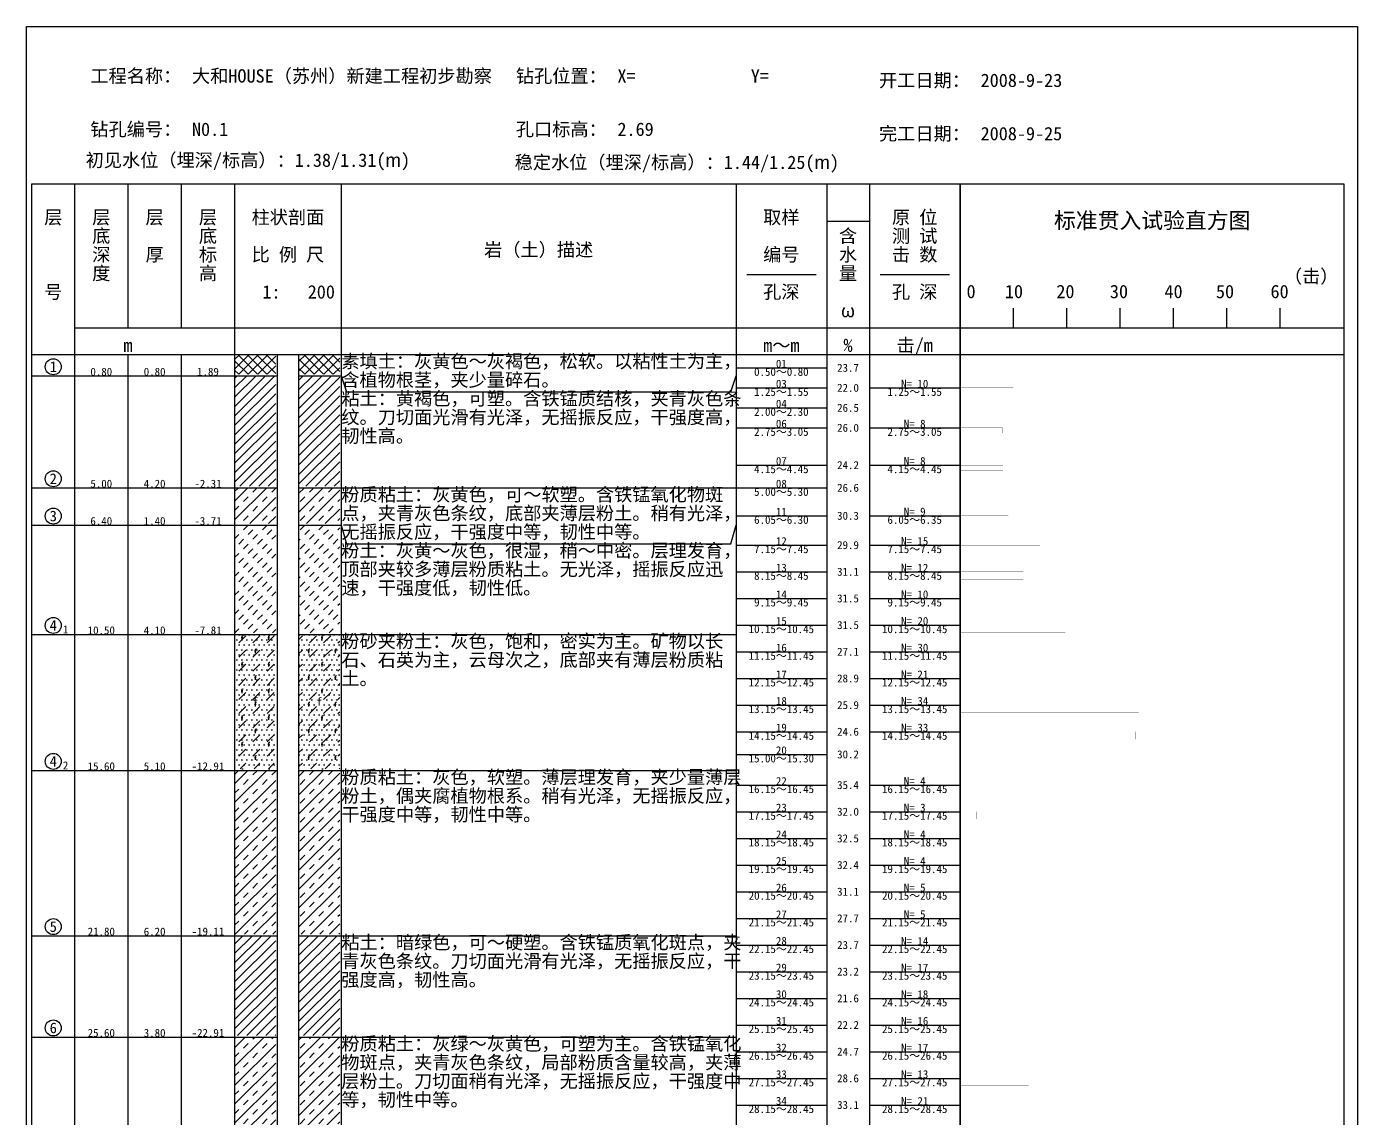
# Model space of a CAD drawing. Extents: x 0 to 850, y -119 to 407.
# Drawn here: x 0 to 249.5, y 75.2 to 280 of the extents above; entities that cross this region are included whole.
import ezdxf

# ---------------------------------------------------------------- set-up
doc = ezdxf.new("R2010")
doc.units = 0
doc.header["$MEASUREMENT"] = 0
doc.layers.get('0').update_dxf_attribs({"linetype": 'CONTINUOUS'})
doc.layers.add('1', color=7, linetype='CONTINUOUS')
pattern_1 = [(45, (0, 0), (-0.883883, 0.883883), []), (135, (0, 0), (-0.883883, -0.883883), [])]
pattern_2 = [(45, (0, 0), (-0.883883, 0.883883), [])]
pattern_3 = [(45, (0, 0), (-1.767767, 1.767767), []), (45, (1.7678, 0), (-1.767767, 1.767767), [1.25, -1.25])]
pattern_4 = [(45, (0, 0), (-0.883883, 0.883883), [1.25, -1.25])]
pattern_5 = [(0, (0, 0), (0.4688, 0.9375), [0, -0.9375]), (45, (0, 0), (0, 2.65165), [1.875, -1.875]), (90, (0.4, 0), (-2.5, 2.5), [0.7, -4.3]), (45, (0.4, 0.7), (0, 5), [0.14142, -3.39411]), (0, (0.5, 0.8), (2.5, 2.5), [0.1, -4.9]), (0, (0.25, 0.45), (2.5, 2.5), [0.3, -4.7])]

msp = doc.modelspace()

# ---------------------------------------------------------------- hatches: boundary and pattern name
at = {"layer": '1'}
h = msp.add_hatch(dxfattribs=at)
h.set_pattern_fill('素填土', color=256, scale=10, style=0)
h.set_pattern_definition(pattern_1)
h.paths.add_polyline_path([(39, 218.5), (46.7, 218.5), (46.7, 214.8), (39, 214.8)])
h = msp.add_hatch(dxfattribs=at)
h.set_pattern_fill('素填土', color=256, scale=10, style=0)
h.set_pattern_definition(pattern_1)
h.paths.add_polyline_path([(51, 218.5), (58.7, 218.5), (58.7, 214.8), (51, 214.8)])
h = msp.add_hatch(dxfattribs=at)
h.set_pattern_fill('粘土', color=256, scale=10, style=0)
h.set_pattern_definition(pattern_2)
h.paths.add_polyline_path([(39, 214.5), (46.7, 214.5), (46.7, 193.8), (39, 193.8)])
h = msp.add_hatch(dxfattribs=at)
h.set_pattern_fill('粘土', color=256, scale=10, style=0)
h.set_pattern_definition(pattern_2)
h.paths.add_polyline_path([(51, 214.5), (58.7, 214.5), (58.7, 193.8), (51, 193.8)])
h = msp.add_hatch(dxfattribs=at)
h.set_pattern_fill('粉质粘土', color=256, scale=10, style=0)
h.set_pattern_definition(pattern_3)
h.paths.add_polyline_path([(39, 193.5), (46.7, 193.5), (46.7, 186.8), (39, 186.8)])
h = msp.add_hatch(dxfattribs=at)
h.set_pattern_fill('粉质粘土', color=256, scale=10, style=0)
h.set_pattern_definition(pattern_3)
h.paths.add_polyline_path([(51, 193.5), (58.7, 193.5), (58.7, 186.8), (51, 186.8)])
h = msp.add_hatch(dxfattribs=at)
h.set_pattern_fill('粉土', color=256, scale=10, style=0)
h.set_pattern_definition(pattern_4)
h.paths.add_polyline_path([(39, 186.5), (46.7, 186.5), (46.7, 166.3), (39, 166.3)])
h = msp.add_hatch(dxfattribs=at)
h.set_pattern_fill('粉土', color=256, scale=10, style=0)
h.set_pattern_definition(pattern_4)
h.paths.add_polyline_path([(51, 186.5), (58.7, 186.5), (58.7, 166.3), (51, 166.3)])
h = msp.add_hatch(dxfattribs=at)
h.set_pattern_fill('含粘性土粉砂', color=256, scale=10, style=0)
h.set_pattern_definition(pattern_5)
h.paths.add_polyline_path([(39, 166), (46.7, 166), (46.7, 140.8), (39, 140.8)])
h = msp.add_hatch(dxfattribs=at)
h.set_pattern_fill('含粘性土粉砂', color=256, scale=10, style=0)
h.set_pattern_definition(pattern_5)
h.paths.add_polyline_path([(51, 166), (58.7, 166), (58.7, 140.8), (51, 140.8)])
h = msp.add_hatch(dxfattribs=at)
h.set_pattern_fill('粉质粘土', color=256, scale=10, style=0)
h.set_pattern_definition(pattern_3)
h.paths.add_polyline_path([(39, 140.5), (46.7, 140.5), (46.7, 109.8), (39, 109.8)])
h = msp.add_hatch(dxfattribs=at)
h.set_pattern_fill('粉质粘土', color=256, scale=10, style=0)
h.set_pattern_definition(pattern_3)
h.paths.add_polyline_path([(51, 140.5), (58.7, 140.5), (58.7, 109.8), (51, 109.8)])
h = msp.add_hatch(dxfattribs=at)
h.set_pattern_fill('粘土', color=256, scale=10, style=0)
h.set_pattern_definition(pattern_2)
h.paths.add_polyline_path([(39, 109.5), (46.7, 109.5), (46.7, 90.8), (39, 90.8)])
h = msp.add_hatch(dxfattribs=at)
h.set_pattern_fill('粘土', color=256, scale=10, style=0)
h.set_pattern_definition(pattern_2)
h.paths.add_polyline_path([(51, 109.5), (58.7, 109.5), (58.7, 90.8), (51, 90.8)])
h = msp.add_hatch(dxfattribs=at)
h.set_pattern_fill('粉质粘土', color=256, scale=10, style=0)
h.set_pattern_definition(pattern_3)
h.paths.add_polyline_path([(39, 90.5), (46.7, 90.5), (46.7, 68.3), (39, 68.3)])
h = msp.add_hatch(dxfattribs=at)
h.set_pattern_fill('粉质粘土', color=256, scale=10, style=0)
h.set_pattern_definition(pattern_3)
h.paths.add_polyline_path([(51, 90.5), (58.7, 90.5), (58.7, 68.3), (51, 68.3)])

# ---------------------------------------------------------------- linework, layer by layer
for p, q in [((9, 250.5), (9, -108.75)), ((19, 250.5), (19, 223.5)), ((29, 250.5), (29, 223.5)), ((39, 250.5), (39, -108.75)), ((59, 250.5), (59, -108.75)), ((133, 250.5), (133, -108.75)), ((150, 250.5), (150, -108.75)), ((158, 250.5), (158, -108.75)), ((158, 250.5), (158, -108.75)), ((150, 243.5), (158, 243.5)), ((135, 233.5), (148, 233.5)), ((160, 233.5), (173, 233.5)), ((9, 223.5), (158, 223.5)), ((158, 223.5), (175, 223.5)), ((1, 218.5), (158, 218.5)), ((19, 218.5), (19, -108.75)), ((29, 218.5), (29, -108.75)), ((47, 218.5), (47, -108.75)), ((51, 218.5), (51, -108.75)), ((158, 218.5), (246.96, 218.5))]:
    msp.add_line(p, q)
at = {"linetype": 'Continuous'}
for points in [[(0, 280), (249.5, 280), (249.5, -119.22), (0, -119.22)], [(175, 250.5), (246.96, 250.5), (246.96, -108.75), (175, -108.75)]]:
    msp.add_lwpolyline(points, close=True, dxfattribs=at)
for points in [[(158, -108.75), (1, -108.75), (1, 250.5), (158, 250.5)], [(158, 250.5), (175, 250.5), (175, -108.75), (158, -108.75)]]:
    msp.add_lwpolyline(points)
for points in [[(185, 223.5), (185, 227.18)], [(195, 223.5), (195, 227.18)], [(195, 223.5), (195, 227.18)], [(205, 223.5), (205, 227.18)], [(205, 223.5), (205, 227.18)], [(215, 223.5), (215, 227.18)], [(215, 223.5), (215, 227.18)], [(225, 223.5), (225, 227.18)], [(225, 223.5), (225, 227.18)], [(235, 223.5), (235, 227.18)], [(235, 223.5), (235, 227.18)], [(175, 223.5), (246.87, 223.5)]]:
    msp.add_lwpolyline(points, dxfattribs=at)
at = {"linetype": 'Continuous', "const_width": 0.01}
for points in [[(175, 212.25), (185.02, 212.25), (185.02, 211.28), (175, 211.28)], [(175, 204.75), (182.96, 204.75), (182.96, 203.8), (175, 203.8)], [(175, 197.75), (183.05, 197.75), (183.05, 196.81), (175, 196.81)], [(175, 188.25), (184.04, 188.25), (184.04, 187.23), (175, 187.23)], [(175, 182.75), (189.99, 182.75), (189.99, 181.53), (175, 181.53)], [(175, 177.75), (186.86, 177.75), (186.86, 176.31), (175, 176.31)], [(175, 172.75), (184.88, 172.75), (184.88, 171.35), (175, 171.35)], [(175, 167.75), (194.74, 167.75), (194.74, 166.31), (175, 166.31)], [(175, 162.75), (204.68, 162.75), (204.68, 161.38), (175, 161.38)], [(175, 157.75), (195.58, 157.75), (195.58, 156.34), (175, 156.34)], [(175, 152.75), (208.5, 152.75), (208.5, 151.3), (175, 151.3)], [(175, 147.75), (207.96, 147.75), (207.96, 146.33), (175, 146.33)], [(175, 137.75), (178.76, 137.75), (178.76, 136.5), (175, 136.5)], [(175, 132.75), (178.15, 132.75), (178.15, 131.38), (175, 131.38)], [(175, 127.75), (178.69, 127.75), (178.69, 126.34), (175, 126.34)], [(175, 122.75), (178.76, 122.75), (178.76, 121.45), (175, 121.45)], [(175, 117.75), (179.91, 117.75), (179.91, 116.34), (175, 116.34)], [(175, 112.75), (179.91, 112.75), (179.91, 111.32), (175, 111.32)], [(175, 107.75), (189.08, 107.75), (189.08, 106.28), (175, 106.28)], [(175, 102.75), (192.14, 102.75), (192.14, 101.47), (175, 101.47)], [(175, 97.75), (192.83, 97.75), (192.83, 96.13), (175, 96.13)], [(175, 92.75), (190.99, 92.75), (190.99, 91.32), (175, 91.32)], [(175, 87.75), (192.06, 87.75), (192.06, 86.39), (175, 86.39)], [(175, 82.75), (187.86, 82.75), (187.86, 81.35), (175, 81.35)], [(175, 77.75), (196.35, 77.75), (196.35, 76.38), (175, 76.38)]]:
    msp.add_lwpolyline(points, close=True, dxfattribs=at)
at = {"color": 7}
for centre in [(5, 216.2), (5, 195.2), (5, 188.2), (5, 167.7), (5, 142.2), (5, 111.2), (5, 92.2)]:
    msp.add_circle(centre, 1.5, dxfattribs=at)
at = {"layer": '1'}
for p, q in [((133, 216), (150, 216)), ((1, 214.5), (47, 214.5)), ((51, 214.5), (59, 214.5)), ((133, 212.25), (150, 212.25)), ((158, 212.25), (175, 212.25)), ((133, 208.5), (150, 208.5)), ((133, 204.75), (150, 204.75)), ((158, 204.75), (175, 204.75)), ((133, 197.75), (150, 197.75)), ((158, 197.75), (175, 197.75)), ((1, 193.5), (47, 193.5)), ((51, 193.5), (59, 193.5)), ((59, 193.5), (133, 193.5)), ((133, 193.5), (150, 193.5)), ((133, 188.25), (150, 188.25)), ((158, 188.25), (175, 188.25)), ((1, 186.5), (47, 186.5)), ((51, 186.5), (59, 186.5)), ((133, 182.75), (150, 182.75)), ((158, 182.75), (175, 182.75)), ((133, 177.75), (150, 177.75)), ((158, 177.75), (175, 177.75)), ((133, 172.75), (150, 172.75)), ((158, 172.75), (175, 172.75)), ((133, 167.75), (150, 167.75)), ((158, 167.75), (175, 167.75)), ((1, 166), (47, 166)), ((51, 166), (59, 166)), ((59, 166), (133, 166)), ((133, 162.75), (150, 162.75)), ((158, 162.75), (175, 162.75)), ((133, 157.75), (150, 157.75)), ((158, 157.75), (175, 157.75)), ((133, 152.75), (150, 152.75)), ((158, 152.75), (175, 152.75)), ((133, 147.75), (150, 147.75)), ((158, 147.75), (175, 147.75)), ((133, 143.5), (150, 143.5)), ((1, 140.5), (47, 140.5)), ((51, 140.5), (59, 140.5)), ((59, 140.5), (133, 140.5)), ((133, 137.75), (150, 137.75)), ((158, 137.75), (175, 137.75)), ((133, 132.75), (150, 132.75)), ((158, 132.75), (175, 132.75)), ((133, 127.75), (150, 127.75)), ((158, 127.75), (175, 127.75)), ((133, 122.75), (150, 122.75)), ((158, 122.75), (175, 122.75)), ((133, 117.75), (150, 117.75)), ((158, 117.75), (175, 117.75)), ((133, 112.75), (150, 112.75)), ((158, 112.75), (175, 112.75)), ((1, 109.5), (47, 109.5)), ((51, 109.5), (59, 109.5)), ((59, 109.5), (133, 109.5)), ((133, 107.75), (150, 107.75)), ((158, 107.75), (175, 107.75)), ((133, 102.75), (150, 102.75)), ((158, 102.75), (175, 102.75)), ((133, 97.75), (150, 97.75)), ((158, 97.75), (175, 97.75)), ((133, 92.75), (150, 92.75)), ((158, 92.75), (175, 92.75)), ((1, 90.5), (47, 90.5)), ((51, 90.5), (59, 90.5)), ((59, 90.5), (133, 90.5)), ((133, 87.75), (150, 87.75)), ((158, 87.75), (175, 87.75)), ((133, 82.75), (150, 82.75)), ((158, 82.75), (175, 82.75)), ((133, 77.75), (150, 77.75)), ((158, 77.75), (175, 77.75))]:
    msp.add_line(p, q, dxfattribs=at)
for points in [[(59, 214.5), (60, 211.5), (132, 211.5), (133, 214.5)], [(59, 186.5), (60, 183), (132, 183), (133, 186.5)]]:
    msp.add_lwpolyline(points, dxfattribs=at)

# ---------------------------------------------------------------- texts
at = {"char_height": 2.5, "line_spacing_factor": 0.84}
for s, insert, attachment_point in [('{\\f楷体_GB2312|b0|i0|c134|p54;工程名称：}', (29, 272), 3), ('{\\f楷体_GB2312|b0|i0|c134|p54;大和HOUSE（苏州）新建工程初步勘察}', (31, 272), 1), ('{\\f楷体_GB2312|b0|i0|c134|p54;钻孔位置：}', (108.77, 272), 3), ('{\\f楷体_GB2312|b0|i0|c134|p54;X=}', (110.77, 272), 1), ('{\\f楷体_GB2312|b0|i0|c134|p54;Y=}', (135.77, 272), 1), ('{\\f楷体_GB2312|b0|i0|c134|p54;}', (229, 272), 1), ('{\\f楷体_GB2312|b0|i0|c134|p54;开工日期：}', (176.86, 271.18), 3), ('{\\f楷体_GB2312|b0|i0|c134|p54;2008-9-23}', (178.86, 271.18), 1), ('{\\f楷体_GB2312|b0|i0|c134|p54;钻孔编号：}', (29, 262), 3), ('{\\f楷体_GB2312|b0|i0|c134|p54;N0.1}', (31, 262), 1), ('{\\f楷体_GB2312|b0|i0|c134|p54;孔口标高：}', (108.77, 262), 3), ('{\\f楷体_GB2312|b0|i0|c134|p54;}', (229, 262), 1), ('{\\f楷体_GB2312|b0|i0|c134|p54;2.69}', (110.77, 262), 1), ('{\\f楷体_GB2312|b0|i0|c134|p54;完工日期：}', (176.86, 261.18), 3), ('{\\f楷体_GB2312|b0|i0|c134|p54;2008-9-25}', (178.86, 261.18), 1), ('{\\fKaiTi_GB2312|b0|i0|c134|p54;初见水位（埋深/标高）：1.38/1.31(\\fArial|b0|i0|c0|p32;m\\fKaiTi_GB2312|b0|i0|c134|p54;)}', (71.89, 256.2), 3), ('{\\fKaiTi_GB2312|b0|i0|c134|p54;稳定水位（埋深/标高）：1.44/1.25(\\fArial|b0|i0|c0|p32;m\\fKaiTi_GB2312|b0|i0|c134|p54;)}', (152.32, 255.8), 3), ('{\\f楷体_GB2312|b0|i0|c134|p54;层\\P\\P\\P\\P号}', (5, 245.5), 2), ('{\\f楷体_GB2312|b0|i0|c134|p54;层\\P底\\P深\\P度}', (14, 245.5), 2), ('{\\f楷体_GB2312|b0|i0|c134|p54;层\\P\\P厚}', (24, 245.5), 2), ('{\\f楷体_GB2312|b0|i0|c134|p54;层\\P底\\P标\\P高}', (34, 245.5), 2), ('{\\f楷体_GB2312|b0|i0|c134|p54;柱状剖面\\P\\P比 例 尺}', (49, 245.5), 2), ('{\\f楷体_GB2312|b0|i0|c134|p54;取样\\P\\P编号}', (141.5, 245.5), 2), ('{\\f楷体_GB2312|b0|i0|c134|p54;原 位\\P测 试\\P击 数}', (166.5, 245.5), 2), ('{\\fKaiTi_GB2312|b0|i0|c134|p54;\\H1.2x;标准贯入试验直方图}', (211.03, 243.48), 5), ('{\\f楷体_GB2312|b0|i0|c134|p54;含\\P水\\P量\\P\\Pω}', (154, 242), 2), ('{\\f楷体_GB2312|b0|i0|c134|p54;岩（土）描述}', (96, 238), 5), ('{\\fKaiTi_GB2312|b0|i0|c134|p54;（击）}', (235.72, 234.41), 1), ('{\\f楷体_GB2312|b0|i0|c134|p54;1:   200}', (51, 231.5), 2), ('{\\f楷体_GB2312|b0|i0|c134|p54;孔深}', (141.5, 231.5), 2), ('{\\f楷体_GB2312|b0|i0|c134|p54;孔 深}', (166.5, 231.5), 2), ('{\\fKaiTi_GB2312|b0|i0|c134|p54;0}', (176.22, 231.57), 1), ('{\\fKaiTi_GB2312|b0|i0|c134|p54;10}', (183.41, 231.57), 1), ('{\\fKaiTi_GB2312|b0|i0|c134|p54;20}', (193.06, 231.57), 1), ('{\\fKaiTi_GB2312|b0|i0|c134|p54;30}', (203.1, 231.57), 1), ('{\\fKaiTi_GB2312|b0|i0|c134|p54;40}', (213.33, 231.57), 1), ('{\\fKaiTi_GB2312|b0|i0|c134|p54;50}', (222.98, 231.57), 1), ('{\\fKaiTi_GB2312|b0|i0|c134|p54;60}', (233.21, 231.57), 1), ('{\\f宋体|b0|i0|c134|p54;m}', (19, 221.5), 2), ('{\\f宋体|b0|i0|c134|p54;m～m}', (141.5, 221.5), 2), ('{\\f宋体|b0|i0|c134|p54;%}', (154, 221.5), 2), ('{\\f楷体_GB2312|b0|i0|c134|p54;击/m}', (166.5, 221.5), 2)]:
    msp.add_mtext(s, dxfattribs=dict(at, insert=insert, attachment_point=attachment_point))
at = {"color": 7, "line_spacing_factor": 0.84}
for s, insert, char_height, attachment_point in [('{\\f|b0|i0|c134|p54;1}', (5, 216.2), 2, 5), ('{\\f|b0|i0|c134|p54;}', (6.8, 214.7), 0.5, 7), ('{\\f|b0|i0|c134|p54;2}', (5, 195.2), 2, 5), ('{\\f|b0|i0|c134|p54;}', (6.8, 193.7), 0.5, 7), ('{\\f|b0|i0|c134|p54;3}', (5, 188.2), 2, 5), ('{\\f|b0|i0|c134|p54;}', (6.8, 186.7), 0.5, 7), ('{\\f|b0|i0|c134|p54;4}', (5, 167.7), 2, 5), ('{\\f|b0|i0|c134|p54;1}', (6.8, 166.2), 1.5, 7), ('{\\f|b0|i0|c134|p54;4}', (5, 142.2), 2, 5), ('{\\f|b0|i0|c134|p54;2}', (6.8, 140.7), 1.5, 7), ('{\\f|b0|i0|c134|p54;5}', (5, 111.2), 2, 5), ('{\\f|b0|i0|c134|p54;}', (6.8, 109.7), 0.5, 7), ('{\\f|b0|i0|c134|p54;6}', (5, 92.2), 2, 5), ('{\\f|b0|i0|c134|p54;}', (6.8, 90.7), 0.5, 7)]:
    msp.add_mtext(s, dxfattribs=dict(at, insert=insert, char_height=char_height, attachment_point=attachment_point))
at = {"layer": '1', "char_height": 2.5, "width": 75.5, "attachment_point": 1, "line_spacing_factor": 0.84}
for s, insert in [('{\\f楷体_GB2312|b0|i0|c134|p54;素填土：灰黄色～灰褐色，松软。以粘性土为主，含植物根茎，夹少量碎石。}', (59, 218.5)), ('{\\f楷体_GB2312|b0|i0|c134|p54;粘土：黄褐色，可塑。含铁锰质结核，夹青灰色条纹。刀切面光滑有光泽，无摇振反应，干强度高，韧性高。}', (59, 211.5)), ('{\\f楷体_GB2312|b0|i0|c134|p54;粉质粘土：灰黄色，可～软塑。含铁锰氧化物斑点，夹青灰色条纹，底部夹薄层粉土。稍有光泽，无摇振反应，干强度中等，韧性中等。}', (59, 193.5)), ('{\\f楷体_GB2312|b0|i0|c134|p54;粉土：灰黄～灰色，很湿，稍～中密。层理发育，顶部夹较多薄层粉质粘土。无光泽，摇振反应迅速，干强度低，韧性低。}', (59, 183)), ('{\\f楷体_GB2312|b0|i0|c134|p54;粉砂夹粉土：灰色，饱和，密实为主。矿物以长石、石英为主，云母次之，底部夹有薄层粉质粘土。}', (59, 166)), ('{\\f楷体_GB2312|b0|i0|c134|p54;粉质粘土：灰色，软塑。薄层理发育，夹少量薄层粉土，偶夹腐植物根系。稍有光泽，无摇振反应，干强度中等，韧性中等。}', (59, 140.5)), ('{\\f楷体_GB2312|b0|i0|c134|p54;粘土：暗绿色，可～硬塑。含铁锰质氧化斑点，夹青灰色条纹。刀切面光滑有光泽，无摇振反应，干强度高，韧性高。}', (59, 109.5)), ('{\\f楷体_GB2312|b0|i0|c134|p54;粉质粘土：灰绿～灰黄色，可塑为主。含铁锰氧化物斑点，夹青灰色条纹，局部粉质含量较高，夹薄层粉土。刀切面稍有光泽，无摇振反应，干强度中等，韧性中等。}', (59, 90.5))]:
    msp.add_mtext(s, dxfattribs=dict(at, insert=insert))
at = {"layer": '1', "char_height": 1.5, "line_spacing_factor": 0.84}
for s, insert, attachment_point in [('{\\f楷体_GB2312|b0|i0|c134|p54;01}', (141.5, 216), 8), ('{\\f楷体_GB2312|b0|i0|c134|p54;0.80}', (14, 214.5), 8), ('{\\f楷体_GB2312|b0|i0|c134|p54;0.80}', (24, 214.5), 8), ('{\\f楷体_GB2312|b0|i0|c134|p54;1.89}', (34, 214.5), 8), ('{\\f楷体_GB2312|b0|i0|c134|p54;0.50～0.80}', (141.5, 216), 2), ('{\\f楷体_GB2312|b0|i0|c134|p54;23.7}', (154, 216), 5), ('{\\f楷体_GB2312|b0|i0|c134|p54;1.25～1.55}', (141.5, 212.25), 2), ('{\\f楷体_GB2312|b0|i0|c134|p54;03}', (141.5, 212.25), 8), ('{\\f楷体_GB2312|b0|i0|c134|p54;22.0}', (154, 212.25), 5), ('{\\f楷体_GB2312|b0|i0|c134|p54;1.25～1.55}', (166.5, 212.25), 2), ('{\\f楷体_GB2312|b0|i0|c134|p54;N= 10}', (166.5, 212.25), 8), ('{\\f楷体_GB2312|b0|i0|c134|p54;04}', (141.5, 208.5), 8), ('{\\f楷体_GB2312|b0|i0|c134|p54;2.00～2.30}', (141.5, 208.5), 2), ('{\\f楷体_GB2312|b0|i0|c134|p54;26.5}', (154, 208.5), 5), ('{\\f楷体_GB2312|b0|i0|c134|p54;2.75～3.05}', (141.5, 204.75), 2), ('{\\f楷体_GB2312|b0|i0|c134|p54;06}', (141.5, 204.75), 8), ('{\\f楷体_GB2312|b0|i0|c134|p54;26.0}', (154, 204.75), 5), ('{\\f楷体_GB2312|b0|i0|c134|p54;2.75～3.05}', (166.5, 204.75), 2), ('{\\f楷体_GB2312|b0|i0|c134|p54;N= 8}', (166.5, 204.75), 8), ('{\\f楷体_GB2312|b0|i0|c134|p54;4.15～4.45}', (141.5, 197.75), 2), ('{\\f楷体_GB2312|b0|i0|c134|p54;07}', (141.5, 197.75), 8), ('{\\f楷体_GB2312|b0|i0|c134|p54;24.2}', (154, 197.75), 5), ('{\\f楷体_GB2312|b0|i0|c134|p54;4.15～4.45}', (166.5, 197.75), 2), ('{\\f楷体_GB2312|b0|i0|c134|p54;N= 8}', (166.5, 197.75), 8), ('{\\f楷体_GB2312|b0|i0|c134|p54;5.00}', (14, 193.5), 8), ('{\\f楷体_GB2312|b0|i0|c134|p54;4.20}', (24, 193.5), 8), ('{\\f楷体_GB2312|b0|i0|c134|p54;-2.31}', (34, 193.5), 8), ('{\\f楷体_GB2312|b0|i0|c134|p54;08}', (141.5, 193.5), 8), ('{\\f楷体_GB2312|b0|i0|c134|p54;5.00～5.30}', (141.5, 193.5), 2), ('{\\f楷体_GB2312|b0|i0|c134|p54;26.6}', (154, 193.5), 5), ('{\\f楷体_GB2312|b0|i0|c134|p54;11}', (141.5, 188.25), 8), ('{\\f楷体_GB2312|b0|i0|c134|p54;N= 9}', (166.5, 188.25), 8), ('{\\f楷体_GB2312|b0|i0|c134|p54;6.40}', (14, 186.5), 8), ('{\\f楷体_GB2312|b0|i0|c134|p54;1.40}', (24, 186.5), 8), ('{\\f楷体_GB2312|b0|i0|c134|p54;-3.71}', (34, 186.5), 8), ('{\\f楷体_GB2312|b0|i0|c134|p54;6.05～6.30}', (141.5, 188.25), 2), ('{\\f楷体_GB2312|b0|i0|c134|p54;30.3}', (154, 188.25), 5), ('{\\f楷体_GB2312|b0|i0|c134|p54;6.05～6.35}', (166.5, 188.25), 2), ('{\\f楷体_GB2312|b0|i0|c134|p54;7.15～7.45}', (141.5, 182.75), 2), ('{\\f楷体_GB2312|b0|i0|c134|p54;12}', (141.5, 182.75), 8), ('{\\f楷体_GB2312|b0|i0|c134|p54;29.9}', (154, 182.75), 5), ('{\\f楷体_GB2312|b0|i0|c134|p54;7.15～7.45}', (166.5, 182.75), 2), ('{\\f楷体_GB2312|b0|i0|c134|p54;N= 15}', (166.5, 182.75), 8), ('{\\f楷体_GB2312|b0|i0|c134|p54;8.15～8.45}', (141.5, 177.75), 2), ('{\\f楷体_GB2312|b0|i0|c134|p54;13}', (141.5, 177.75), 8), ('{\\f楷体_GB2312|b0|i0|c134|p54;31.1}', (154, 177.75), 5), ('{\\f楷体_GB2312|b0|i0|c134|p54;8.15～8.45}', (166.5, 177.75), 2), ('{\\f楷体_GB2312|b0|i0|c134|p54;N= 12}', (166.5, 177.75), 8), ('{\\f楷体_GB2312|b0|i0|c134|p54;9.15～9.45}', (141.5, 172.75), 2), ('{\\f楷体_GB2312|b0|i0|c134|p54;14}', (141.5, 172.75), 8), ('{\\f楷体_GB2312|b0|i0|c134|p54;31.5}', (154, 172.75), 5), ('{\\f楷体_GB2312|b0|i0|c134|p54;9.15～9.45}', (166.5, 172.75), 2), ('{\\f楷体_GB2312|b0|i0|c134|p54;N= 10}', (166.5, 172.75), 8), ('{\\f楷体_GB2312|b0|i0|c134|p54;10.50}', (14, 166), 8), ('{\\f楷体_GB2312|b0|i0|c134|p54;4.10}', (24, 166), 8), ('{\\f楷体_GB2312|b0|i0|c134|p54;-7.81}', (34, 166), 8), ('{\\f楷体_GB2312|b0|i0|c134|p54;10.15～10.45}', (141.5, 167.75), 2), ('{\\f楷体_GB2312|b0|i0|c134|p54;15}', (141.5, 167.75), 8), ('{\\f楷体_GB2312|b0|i0|c134|p54;31.5}', (154, 167.75), 5), ('{\\f楷体_GB2312|b0|i0|c134|p54;10.15～10.45}', (166.5, 167.75), 2), ('{\\f楷体_GB2312|b0|i0|c134|p54;N= 20}', (166.5, 167.75), 8), ('{\\f楷体_GB2312|b0|i0|c134|p54;11.15～11.45}', (141.5, 162.75), 2), ('{\\f楷体_GB2312|b0|i0|c134|p54;16}', (141.5, 162.75), 8), ('{\\f楷体_GB2312|b0|i0|c134|p54;27.1}', (154, 162.75), 5), ('{\\f楷体_GB2312|b0|i0|c134|p54;11.15～11.45}', (166.5, 162.75), 2), ('{\\f楷体_GB2312|b0|i0|c134|p54;N= 30}', (166.5, 162.75), 8), ('{\\f楷体_GB2312|b0|i0|c134|p54;12.15～12.45}', (141.5, 157.75), 2), ('{\\f楷体_GB2312|b0|i0|c134|p54;17}', (141.5, 157.75), 8), ('{\\f楷体_GB2312|b0|i0|c134|p54;28.9}', (154, 157.75), 5), ('{\\f楷体_GB2312|b0|i0|c134|p54;12.15～12.45}', (166.5, 157.75), 2), ('{\\f楷体_GB2312|b0|i0|c134|p54;N= 21}', (166.5, 157.75), 8), ('{\\f|b0|i0|c134|p54;f}', (42.85, 153.4), 5), ('{\\f|b0|i0|c134|p54;f}', (54.85, 153.4), 5), ('{\\f楷体_GB2312|b0|i0|c134|p54;13.15～13.45}', (141.5, 152.75), 2), ('{\\f楷体_GB2312|b0|i0|c134|p54;18}', (141.5, 152.75), 8), ('{\\f楷体_GB2312|b0|i0|c134|p54;25.9}', (154, 152.75), 5), ('{\\f楷体_GB2312|b0|i0|c134|p54;13.15～13.45}', (166.5, 152.75), 2), ('{\\f楷体_GB2312|b0|i0|c134|p54;N= 34}', (166.5, 152.75), 8), ('{\\f楷体_GB2312|b0|i0|c134|p54;14.15～14.45}', (141.5, 147.75), 2), ('{\\f楷体_GB2312|b0|i0|c134|p54;19}', (141.5, 147.75), 8), ('{\\f楷体_GB2312|b0|i0|c134|p54;24.6}', (154, 147.75), 5), ('{\\f楷体_GB2312|b0|i0|c134|p54;14.15～14.45}', (166.5, 147.75), 2), ('{\\f楷体_GB2312|b0|i0|c134|p54;N= 33}', (166.5, 147.75), 8), ('{\\f楷体_GB2312|b0|i0|c134|p54;20}', (141.5, 143.5), 8), ('{\\f楷体_GB2312|b0|i0|c134|p54;15.00～15.30}', (141.5, 143.5), 2), ('{\\f楷体_GB2312|b0|i0|c134|p54;30.2}', (154, 143.5), 5), ('{\\f楷体_GB2312|b0|i0|c134|p54;15.60}', (14, 140.5), 8), ('{\\f楷体_GB2312|b0|i0|c134|p54;5.10}', (24, 140.5), 8), ('{\\f楷体_GB2312|b0|i0|c134|p54;-12.91}', (34, 140.5), 8), ('{\\f楷体_GB2312|b0|i0|c134|p54;16.15～16.45}', (141.5, 137.75), 2), ('{\\f楷体_GB2312|b0|i0|c134|p54;22}', (141.5, 137.75), 8), ('{\\f楷体_GB2312|b0|i0|c134|p54;35.4}', (154, 137.75), 5), ('{\\f楷体_GB2312|b0|i0|c134|p54;16.15～16.45}', (166.5, 137.75), 2), ('{\\f楷体_GB2312|b0|i0|c134|p54;N= 4}', (166.5, 137.75), 8), ('{\\f楷体_GB2312|b0|i0|c134|p54;17.15～17.45}', (141.5, 132.75), 2), ('{\\f楷体_GB2312|b0|i0|c134|p54;23}', (141.5, 132.75), 8), ('{\\f楷体_GB2312|b0|i0|c134|p54;32.0}', (154, 132.75), 5), ('{\\f楷体_GB2312|b0|i0|c134|p54;17.15～17.45}', (166.5, 132.75), 2), ('{\\f楷体_GB2312|b0|i0|c134|p54;N= 3}', (166.5, 132.75), 8), ('{\\f楷体_GB2312|b0|i0|c134|p54;18.15～18.45}', (141.5, 127.75), 2), ('{\\f楷体_GB2312|b0|i0|c134|p54;24}', (141.5, 127.75), 8), ('{\\f楷体_GB2312|b0|i0|c134|p54;32.5}', (154, 127.75), 5), ('{\\f楷体_GB2312|b0|i0|c134|p54;18.15～18.45}', (166.5, 127.75), 2), ('{\\f楷体_GB2312|b0|i0|c134|p54;N= 4}', (166.5, 127.75), 8), ('{\\f楷体_GB2312|b0|i0|c134|p54;19.15～19.45}', (141.5, 122.75), 2), ('{\\f楷体_GB2312|b0|i0|c134|p54;25}', (141.5, 122.75), 8), ('{\\f楷体_GB2312|b0|i0|c134|p54;32.4}', (154, 122.75), 5), ('{\\f楷体_GB2312|b0|i0|c134|p54;19.15～19.45}', (166.5, 122.75), 2), ('{\\f楷体_GB2312|b0|i0|c134|p54;N= 4}', (166.5, 122.75), 8), ('{\\f楷体_GB2312|b0|i0|c134|p54;20.15～20.45}', (141.5, 117.75), 2), ('{\\f楷体_GB2312|b0|i0|c134|p54;26}', (141.5, 117.75), 8), ('{\\f楷体_GB2312|b0|i0|c134|p54;31.1}', (154, 117.75), 5), ('{\\f楷体_GB2312|b0|i0|c134|p54;20.15～20.45}', (166.5, 117.75), 2), ('{\\f楷体_GB2312|b0|i0|c134|p54;N= 5}', (166.5, 117.75), 8), ('{\\f楷体_GB2312|b0|i0|c134|p54;21.15～21.45}', (141.5, 112.75), 2), ('{\\f楷体_GB2312|b0|i0|c134|p54;27}', (141.5, 112.75), 8), ('{\\f楷体_GB2312|b0|i0|c134|p54;27.7}', (154, 112.75), 5), ('{\\f楷体_GB2312|b0|i0|c134|p54;21.15～21.45}', (166.5, 112.75), 2), ('{\\f楷体_GB2312|b0|i0|c134|p54;N= 5}', (166.5, 112.75), 8), ('{\\f楷体_GB2312|b0|i0|c134|p54;21.80}', (14, 109.5), 8), ('{\\f楷体_GB2312|b0|i0|c134|p54;6.20}', (24, 109.5), 8), ('{\\f楷体_GB2312|b0|i0|c134|p54;-19.11}', (34, 109.5), 8), ('{\\f楷体_GB2312|b0|i0|c134|p54;22.15～22.45}', (141.5, 107.75), 2), ('{\\f楷体_GB2312|b0|i0|c134|p54;28}', (141.5, 107.75), 8), ('{\\f楷体_GB2312|b0|i0|c134|p54;23.7}', (154, 107.75), 5), ('{\\f楷体_GB2312|b0|i0|c134|p54;22.15～22.45}', (166.5, 107.75), 2), ('{\\f楷体_GB2312|b0|i0|c134|p54;N= 14}', (166.5, 107.75), 8), ('{\\f楷体_GB2312|b0|i0|c134|p54;23.15～23.45}', (141.5, 102.75), 2), ('{\\f楷体_GB2312|b0|i0|c134|p54;29}', (141.5, 102.75), 8), ('{\\f楷体_GB2312|b0|i0|c134|p54;23.2}', (154, 102.75), 5), ('{\\f楷体_GB2312|b0|i0|c134|p54;23.15～23.45}', (166.5, 102.75), 2), ('{\\f楷体_GB2312|b0|i0|c134|p54;N= 17}', (166.5, 102.75), 8), ('{\\f楷体_GB2312|b0|i0|c134|p54;24.15～24.45}', (141.5, 97.75), 2), ('{\\f楷体_GB2312|b0|i0|c134|p54;30}', (141.5, 97.75), 8), ('{\\f楷体_GB2312|b0|i0|c134|p54;21.6}', (154, 97.75), 5), ('{\\f楷体_GB2312|b0|i0|c134|p54;24.15～24.45}', (166.5, 97.75), 2), ('{\\f楷体_GB2312|b0|i0|c134|p54;N= 18}', (166.5, 97.75), 8), ('{\\f楷体_GB2312|b0|i0|c134|p54;25.15～25.45}', (141.5, 92.75), 2), ('{\\f楷体_GB2312|b0|i0|c134|p54;31}', (141.5, 92.75), 8), ('{\\f楷体_GB2312|b0|i0|c134|p54;22.2}', (154, 92.75), 5), ('{\\f楷体_GB2312|b0|i0|c134|p54;25.15～25.45}', (166.5, 92.75), 2), ('{\\f楷体_GB2312|b0|i0|c134|p54;N= 16}', (166.5, 92.75), 8), ('{\\f楷体_GB2312|b0|i0|c134|p54;25.60}', (14, 90.5), 8), ('{\\f楷体_GB2312|b0|i0|c134|p54;3.80}', (24, 90.5), 8), ('{\\f楷体_GB2312|b0|i0|c134|p54;-22.91}', (34, 90.5), 8), ('{\\f楷体_GB2312|b0|i0|c134|p54;26.15～26.45}', (141.5, 87.75), 2), ('{\\f楷体_GB2312|b0|i0|c134|p54;32}', (141.5, 87.75), 8), ('{\\f楷体_GB2312|b0|i0|c134|p54;24.7}', (154, 87.75), 5), ('{\\f楷体_GB2312|b0|i0|c134|p54;26.15～26.45}', (166.5, 87.75), 2), ('{\\f楷体_GB2312|b0|i0|c134|p54;N= 17}', (166.5, 87.75), 8), ('{\\f楷体_GB2312|b0|i0|c134|p54;27.15～27.45}', (141.5, 82.75), 2), ('{\\f楷体_GB2312|b0|i0|c134|p54;33}', (141.5, 82.75), 8), ('{\\f楷体_GB2312|b0|i0|c134|p54;28.6}', (154, 82.75), 5), ('{\\f楷体_GB2312|b0|i0|c134|p54;27.15～27.45}', (166.5, 82.75), 2), ('{\\f楷体_GB2312|b0|i0|c134|p54;N= 13}', (166.5, 82.75), 8), ('{\\f楷体_GB2312|b0|i0|c134|p54;28.15～28.45}', (141.5, 77.75), 2), ('{\\f楷体_GB2312|b0|i0|c134|p54;34}', (141.5, 77.75), 8), ('{\\f楷体_GB2312|b0|i0|c134|p54;33.1}', (154, 77.75), 5), ('{\\f楷体_GB2312|b0|i0|c134|p54;28.15～28.45}', (166.5, 77.75), 2), ('{\\f楷体_GB2312|b0|i0|c134|p54;N= 21}', (166.5, 77.75), 8)]:
    msp.add_mtext(s, dxfattribs=dict(at, insert=insert, attachment_point=attachment_point))

doc.saveas('drawing.dxf')
